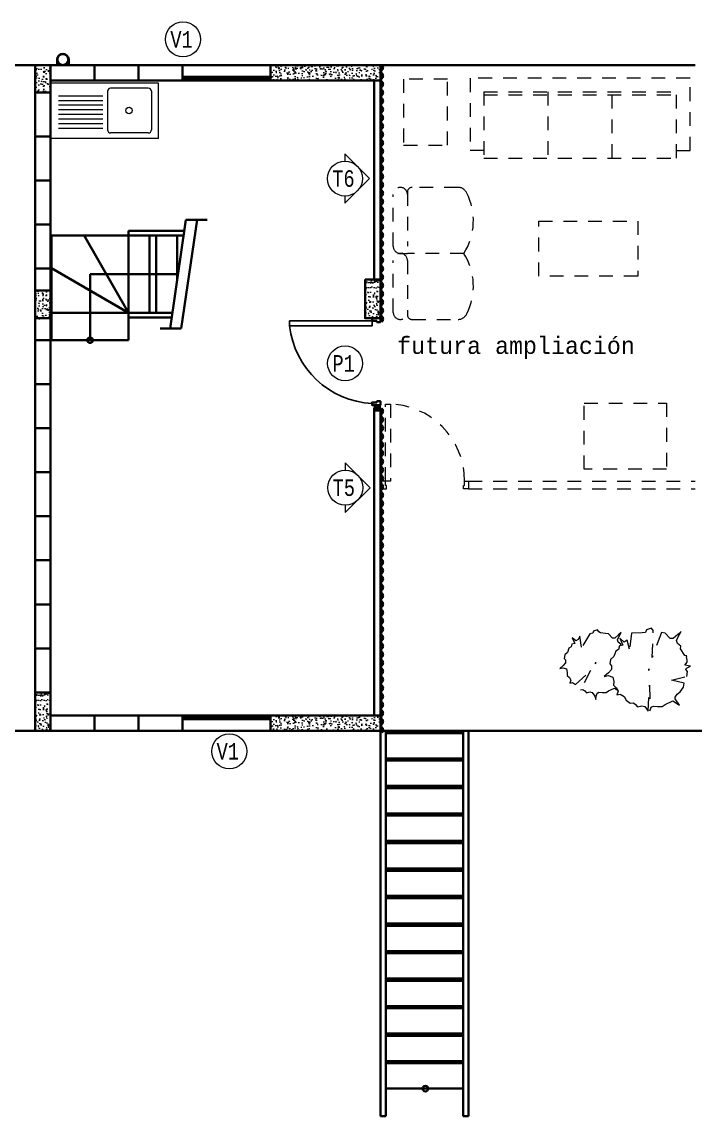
# Model space of a CAD drawing. Header units: metres. Extents: x -87 to 15, y -108 to -10.
# Drawn here: x -27.53 to -21.41, y -70.65 to -60.71 of the extents above; entities that cross this region are included whole.
import ezdxf

# ---------------------------------------------------------------- set-up
doc = ezdxf.new("R2010")
doc.units = ezdxf.units.M
doc.header["$LTSCALE"] = 5
doc.header["$MEASUREMENT"] = 0
doc.linetypes.add('HIDDEN', pattern=[0.375, 0.25, -0.125])
for name, color, linetype, lineweight in [('A-ANNO-SYMB', 3, 'Continuous', 18), ('A-ANNO-TEXT', 3, 'Continuous', 18), ('A-DOOR-FULL', 4, 'Continuous', 25), ('A-FLOR-LEVL', 7, 'Continuous', 35), ('A-FLOR-OVHD', 3, 'HIDDEN', 18), ('A-FLOR-PATT', 8, 'Continuous', 18), ('A-FURN', 8, 'Continuous', 18), ('A-GLAZ-FULL', 4, 'Continuous', 25), ('A-WALL-FULL', 7, 'Continuous', 35)]:
    doc.layers.add(name, color=color, linetype=linetype, lineweight=lineweight)
doc.styles.add('E-ROMANS', font='romans.shx', dxfattribs={"width": 0.8})
doc.styles.add('planta 2$0$COTAS', font='romans.shx', dxfattribs={"height": 0.07})

msp = doc.modelspace()

# ---------------------------------------------------------------- hatches: boundary and pattern name
at = {"layer": 'A-FLOR-PATT'}
h = msp.add_hatch(dxfattribs=at)
h.set_pattern_fill('AR-CONC', color=256, scale=0.0005, style=0)
h.set_pattern_definition([(50, (-0.01, 20), (0.091092334, -0.00796954), [0.009525, -0.104775]), (355, (-0.01, 20), (-0.01762141, 0.09552832), [0.00762, -0.08382]), (100.451, (-0.00241, 19.99934), (0.07347125, 0.08755834), [0.008095, -0.089045]), (46.1842, (-0.01, 20.0254), (0.13553952, -0.02102116), [0.0142875, -0.1571625]), (96.6356, (0.0013, 20.02365), (0.11870212, 0.12371278), [0.0121425, -0.1335675]), (351.184, (-0.01, 20.0254), (0.1187023, 0.12371256), [0.01143, -0.12573]), (21, (0.0027, 20.01905), (0.07580744, -0.05113276), [0.009525, -0.104775]), (326, (0.0027, 20.01905), (0.03090101, 0.09209398), [0.00762, -0.08382]), (71.4514, (0.00902, 20.01479), (0.106708245, 0.04096143), [0.008095, -0.089045]), (37.5, (-0.01, 20), (0.001544302, 0.04227752), [0, -0.082804, 0, -0.08509, 0, -0.0841375]), (7.5, (-0.01, 20), (0.033409831, 0.050090287), [0, -0.048514, 0, -0.080899, 0, -0.0320675]), (327.5, (-0.03832, 20), (0.067795298, -0.002864372), [0, -0.03175, 0, -0.09906, 0, -0.131445]), (317.5, (-0.05102, 20), (0.07406459, 0.012713246), [0, -0.041275, 0, -0.065786, 0, -0.093345])])
h.paths.add_polyline_path([(-27.4146, -61.3509), (-27.2746, -61.3509), (-27.2746, -61.1009), (-27.4146, -61.1009)])
h = msp.add_hatch(dxfattribs=at)
h.set_pattern_fill('AR-CONC', color=256, scale=0.0005, style=0)
h.set_pattern_definition([(50, (8.19, 25.9), (0.091092334, -0.00796954), [0.009525, -0.104775]), (355, (8.19, 25.9), (-0.01762141, 0.09552832), [0.00762, -0.08382]), (100.451, (8.19759, 25.89934), (0.07347125, 0.08755834), [0.008095, -0.089045]), (46.1842, (8.19, 25.9254), (0.13553952, -0.02102116), [0.0142875, -0.1571625]), (96.6356, (8.2013, 25.92365), (0.11870212, 0.12371278), [0.0121425, -0.1335675]), (351.184, (8.19, 25.9254), (0.1187023, 0.12371256), [0.01143, -0.12573]), (21, (8.2027, 25.91905), (0.07580744, -0.05113276), [0.009525, -0.104775]), (326, (8.2027, 25.91905), (0.03090101, 0.09209398), [0.00762, -0.08382]), (71.4514, (8.20902, 25.91479), (0.106708245, 0.04096143), [0.008095, -0.089045]), (37.5, (8.19, 25.9), (0.001544302, 0.04227752), [0, -0.082804, 0, -0.08509, 0, -0.0841375]), (7.5, (8.19, 25.9), (0.033409831, 0.050090287), [0, -0.048514, 0, -0.080899, 0, -0.0320675]), (327.5, (8.16168, 25.9), (0.067795298, -0.002864372), [0, -0.03175, 0, -0.09906, 0, -0.131445]), (317.5, (8.14898, 25.9), (0.07406459, 0.012713246), [0, -0.041275, 0, -0.065786, 0, -0.093345])])
h.paths.add_polyline_path([(-25.2746, -61.1009), (-25.2746, -61.2409), (-24.2746, -61.2409), (-24.2746, -61.1009)])
for points in [[(-26.0751, -61.2047), (-26.0751, -61.2309), (-26.0585, -61.2309), (-26.0585, -61.2284), (-26.0726, -61.2284), (-26.0726, -61.2072), (-26.0585, -61.2072), (-26.0585, -61.2047)], [(-26.0585, -61.2072), (-26.0585, -61.2047), (-26.0751, -61.2047), (-26.0751, -61.2309), (-26.0585, -61.2309), (-26.0585, -61.2284), (-26.0726, -61.2284), (-26.0726, -61.2072)], [(-25.2746, -61.2047), (-25.2746, -61.2309), (-25.2913, -61.2309), (-25.2913, -61.2284), (-25.2771, -61.2284), (-25.2771, -61.2072), (-25.2913, -61.2072), (-25.2913, -61.2047)], [(-25.2912, -61.2072), (-25.2912, -61.2047), (-25.2746, -61.2047), (-25.2746, -61.2309), (-25.2912, -61.2309), (-25.2912, -61.2284), (-25.2771, -61.2284), (-25.2771, -61.2072)], [(-26.0579, -67.0447), (-26.0579, -67.0472), (-26.0746, -67.0472), (-26.0746, -67.0209), (-26.0579, -67.0209), (-26.0579, -67.0234), (-26.0721, -67.0234), (-26.0721, -67.0447)], [(-25.2912, -67.0447), (-25.2912, -67.0472), (-25.2746, -67.0472), (-25.2746, -67.0209), (-25.2912, -67.0209), (-25.2912, -67.0234), (-25.2771, -67.0234), (-25.2771, -67.0447)]]:
    msp.add_hatch(color=256, dxfattribs=at).paths.add_polyline_path(points)
h = msp.add_hatch(dxfattribs=at)
h.set_pattern_fill('AR-CONC', color=256, scale=0.0005, style=0)
h.set_pattern_definition([(50, (8.99, 20), (0.091092334, -0.00796954), [0.009525, -0.104775]), (355, (8.99, 20), (-0.01762141, 0.09552832), [0.00762, -0.08382]), (100.451, (8.99759, 19.99934), (0.07347125, 0.08755834), [0.008095, -0.089045]), (46.1842, (8.99, 20.0254), (0.13553952, -0.02102116), [0.0142875, -0.1571625]), (96.6356, (9.0013, 20.02365), (0.11870212, 0.12371278), [0.0121425, -0.1335675]), (351.184, (8.99, 20.0254), (0.1187023, 0.12371256), [0.01143, -0.12573]), (21, (9.0027, 20.01905), (0.07580744, -0.05113276), [0.009525, -0.104775]), (326, (9.0027, 20.01905), (0.03090101, 0.09209398), [0.00762, -0.08382]), (71.4514, (9.00902, 20.01479), (0.106708245, 0.04096143), [0.008095, -0.089045]), (37.5, (8.99, 20), (0.001544302, 0.04227752), [0, -0.082804, 0, -0.08509, 0, -0.0841375]), (7.5, (8.99, 20), (0.033409831, 0.050090287), [0, -0.048514, 0, -0.080899, 0, -0.0320675]), (327.5, (8.96168, 20), (0.067795298, -0.002864372), [0, -0.03175, 0, -0.09906, 0, -0.131445]), (317.5, (8.94898, 20), (0.07406459, 0.012713246), [0, -0.041275, 0, -0.065786, 0, -0.093345])])
h.paths.add_polyline_path([(-24.2746, -63.0509), (-24.4146, -63.0509), (-24.4146, -63.4009), (-24.2746, -63.4009)])
h = msp.add_hatch(dxfattribs=at)
h.set_pattern_fill('AR-CONC', color=256, scale=0.0005, style=0)
h.set_pattern_definition([(50, (-0.01, 20), (0.091092334, -0.00796954), [0.009525, -0.104775]), (355, (-0.01, 20), (-0.01762141, 0.09552832), [0.00762, -0.08382]), (100.451, (-0.00241, 19.99934), (0.07347125, 0.08755834), [0.008095, -0.089045]), (46.1842, (-0.01, 20.0254), (0.13553952, -0.02102116), [0.0142875, -0.1571625]), (96.6356, (0.0013, 20.02365), (0.11870212, 0.12371278), [0.0121425, -0.1335675]), (351.184, (-0.01, 20.0254), (0.1187023, 0.12371256), [0.01143, -0.12573]), (21, (0.0027, 20.01905), (0.07580744, -0.05113276), [0.009525, -0.104775]), (326, (0.0027, 20.01905), (0.03090101, 0.09209398), [0.00762, -0.08382]), (71.4514, (0.00902, 20.01479), (0.106708245, 0.04096143), [0.008095, -0.089045]), (37.5, (-0.01, 20), (0.001544302, 0.04227752), [0, -0.082804, 0, -0.08509, 0, -0.0841375]), (7.5, (-0.01, 20), (0.033409831, 0.050090287), [0, -0.048514, 0, -0.080899, 0, -0.0320675]), (327.5, (-0.03832, 20), (0.067795298, -0.002864372), [0, -0.03175, 0, -0.09906, 0, -0.131445]), (317.5, (-0.05102, 20), (0.07406459, 0.012713246), [0, -0.041275, 0, -0.065786, 0, -0.093345])])
h.paths.add_polyline_path([(-27.4146, -63.4009), (-27.2746, -63.4009), (-27.2746, -63.1509), (-27.4146, -63.1509)])
h = msp.add_hatch(dxfattribs=at)
h.set_pattern_fill('AR-CONC', color=256, scale=0.0005, style=0)
h.set_pattern_definition([(50, (5.99, 16.25), (0.091092334, -0.00796954), [0.009525, -0.104775]), (355, (5.99, 16.25), (-0.01762141, 0.09552832), [0.00762, -0.08382]), (100.451, (5.99759, 16.24934), (0.07347125, 0.08755834), [0.008095, -0.089045]), (46.1842, (5.99, 16.2754), (0.13553952, -0.02102116), [0.0142875, -0.1571625]), (96.6356, (6.0013, 16.27365), (0.11870212, 0.12371278), [0.0121425, -0.1335675]), (351.184, (5.99, 16.2754), (0.1187023, 0.12371256), [0.01143, -0.12573]), (21, (6.0027, 16.26905), (0.07580744, -0.05113276), [0.009525, -0.104775]), (326, (6.0027, 16.26905), (0.03090101, 0.09209398), [0.00762, -0.08382]), (71.4514, (6.00902, 16.26479), (0.106708245, 0.04096143), [0.008095, -0.089045]), (37.5, (5.99, 16.25), (0.001544302, 0.04227752), [0, -0.082804, 0, -0.08509, 0, -0.0841375]), (7.5, (5.99, 16.25), (0.033409831, 0.050090287), [0, -0.048514, 0, -0.080899, 0, -0.0320675]), (327.5, (5.96168, 16.25), (0.067795298, -0.002864372), [0, -0.03175, 0, -0.09906, 0, -0.131445]), (317.5, (5.94898, 16.25), (0.07406459, 0.012713246), [0, -0.041275, 0, -0.065786, 0, -0.093345])])
h.paths.add_polyline_path([(-27.2746, -66.8009), (-27.4146, -66.8009), (-27.4146, -67.1509), (-27.2746, -67.1509)])
h = msp.add_hatch(dxfattribs=at)
h.set_pattern_fill('AR-CONC', color=256, scale=0.0005, style=0)
h.set_pattern_definition([(50, (8.19, 20), (0.091092334, -0.00796954), [0.009525, -0.104775]), (355, (8.19, 20), (-0.01762141, 0.09552832), [0.00762, -0.08382]), (100.451, (8.19759, 19.99934), (0.07347125, 0.08755834), [0.008095, -0.089045]), (46.1842, (8.19, 20.0254), (0.13553952, -0.02102116), [0.0142875, -0.1571625]), (96.6356, (8.2013, 20.02365), (0.11870212, 0.12371278), [0.0121425, -0.1335675]), (351.184, (8.19, 20.0254), (0.1187023, 0.12371256), [0.01143, -0.12573]), (21, (8.2027, 20.01905), (0.07580744, -0.05113276), [0.009525, -0.104775]), (326, (8.2027, 20.01905), (0.03090101, 0.09209398), [0.00762, -0.08382]), (71.4514, (8.20902, 20.01479), (0.106708245, 0.04096143), [0.008095, -0.089045]), (37.5, (8.19, 20), (0.001544302, 0.04227752), [0, -0.082804, 0, -0.08509, 0, -0.0841375]), (7.5, (8.19, 20), (0.033409831, 0.050090287), [0, -0.048514, 0, -0.080899, 0, -0.0320675]), (327.5, (8.16168, 20), (0.067795298, -0.002864372), [0, -0.03175, 0, -0.09906, 0, -0.131445]), (317.5, (8.14898, 20), (0.07406459, 0.012713246), [0, -0.041275, 0, -0.065786, 0, -0.093345])])
h.paths.add_polyline_path([(-25.2746, -67.0109), (-25.2746, -67.1509), (-24.2746, -67.1509), (-24.2746, -67.0109)])

# ---------------------------------------------------------------- linework, layer by layer
at = {"layer": 'A-ANNO-SYMB'}
for p, q in [((-24.5982, -61.9074), (-24.3735, -62.1321)), ((-24.5982, -61.9074), (-24.5982, -61.9732)), ((-24.5982, -62.3567), (-24.3735, -62.1321)), ((-24.5982, -62.2909), (-24.5982, -62.3567)), ((-24.5947, -64.7165), (-24.5947, -64.7823)), ((-24.5947, -64.7165), (-24.37, -64.9411)), ((-24.5947, -65.1658), (-24.37, -64.9411)), ((-24.5947, -65.1), (-24.5947, -65.1658))]:
    msp.add_line(p, q, dxfattribs=at)
for centre in [(-26.07, -60.8676), (-24.5982, -62.1321), (-24.5962, -63.8119), (-24.5947, -64.9411), (-25.6496, -67.3365)]:
    msp.add_circle(centre, 0.1589, dxfattribs=at)
at = {"layer": 'A-DOOR-FULL'}
msp.add_lwpolyline([(-25.1016, -63.4259), (-24.3516, -63.4259), (-24.3516, -63.4709), (-25.1016, -63.4709)], close=True, dxfattribs=at)
msp.add_arc((-24.3085, -63.3786), 0.7984, 186.63627, 266.90667, dxfattribs=at)
at = {"layer": 'A-FLOR-LEVL'}
for p, q in [((-27.2646, -62.6959), (-27.2646, -62.6509)), ((-26.9687, -62.6509), (-27.2646, -62.6509)), ((-27.2646, -62.9468), (-27.2646, -62.6509)), ((-26.5646, -62.6509), (-26.9687, -62.6509)), ((-26.5646, -63.3509), (-26.9687, -62.6509)), ((-26.5646, -63.3509), (-26.5646, -62.6509)), ((-26.3746, -63.3509), (-26.3746, -62.6509)), ((-26.3138, -63.3509), (-26.3138, -62.6509)), ((-26.1238, -63.0584), (-26.1238, -62.6509)), ((-26.5646, -63.3509), (-27.2646, -62.9468)), ((-27.2646, -63.3509), (-27.2646, -62.9468)), ((-26.9146, -63.0009), (-26.1154, -63.0009)), ((-26.9146, -63.0009), (-26.9146, -63.6009)), ((-26.5646, -63.3509), (-27.2646, -63.3509)), ((-24.2746, -70.6509), (-24.2746, -67.1509)), ((-23.4646, -67.1509), (-24.2646, -67.1509)), ((-24.2246, -70.6509), (-24.2246, -67.1509)), ((-24.2246, -67.1709), (-23.5246, -67.1709)), ((-23.5246, -70.6509), (-23.5246, -67.1509)), ((-23.4746, -70.6509), (-23.4746, -67.1509)), ((-23.5246, -67.4009), (-24.2246, -67.4009)), ((-23.5246, -67.4209), (-24.2246, -67.4209)), ((-23.5246, -67.6509), (-24.2246, -67.6509)), ((-23.5246, -67.6709), (-24.2246, -67.6709)), ((-23.5246, -67.9009), (-24.2246, -67.9009)), ((-23.5246, -67.9209), (-24.2246, -67.9209)), ((-23.5246, -68.1509), (-24.2246, -68.1509)), ((-23.5246, -68.1709), (-24.2246, -68.1709)), ((-23.5246, -68.4009), (-24.2246, -68.4009)), ((-23.5246, -68.4209), (-24.2246, -68.4209)), ((-23.5246, -68.6509), (-24.2246, -68.6509)), ((-23.5246, -68.6709), (-24.2246, -68.6709)), ((-23.5246, -68.9009), (-24.2246, -68.9009)), ((-23.5246, -68.9209), (-24.2246, -68.9209)), ((-23.5246, -69.1509), (-24.2246, -69.1509)), ((-23.5246, -69.1709), (-24.2246, -69.1709)), ((-23.5246, -69.4009), (-24.2246, -69.4009)), ((-23.5246, -69.4209), (-24.2246, -69.4209)), ((-23.5246, -69.6509), (-24.2246, -69.6509)), ((-23.5246, -69.6709), (-24.2246, -69.6709)), ((-23.5246, -69.9009), (-24.2246, -69.9009)), ((-23.5246, -69.9209), (-24.2246, -69.9209)), ((-23.5246, -69.9209), (-24.2246, -69.9209)), ((-23.5246, -70.1509), (-24.2246, -70.1509)), ((-23.5246, -70.1709), (-24.2246, -70.1709)), ((-23.5246, -70.4009), (-24.2246, -70.4009)), ((-24.2246, -70.6509), (-24.2746, -70.6509)), ((-23.4746, -70.6509), (-23.5246, -70.6509))]:
    msp.add_line(p, q, dxfattribs=at)
for centre in [(-26.9146, -63.6009), (-23.8665, -70.4009)]:
    msp.add_circle(centre, 0.025, dxfattribs=at)
at = {"layer": 'A-FLOR-OVHD', "ltscale": 0.1}
for p, q in [((-23.4607, -61.2213), (-23.4607, -61.8779)), ((-21.4607, -61.2213), (-23.4607, -61.2213)), ((-21.4607, -61.8779), (-21.4607, -61.2213)), ((-23.3362, -61.3429), (-23.3362, -61.9461)), ((-23.3362, -61.3429), (-21.5851, -61.3429)), ((-22.7525, -61.3429), (-22.7525, -61.9461)), ((-22.1688, -61.9461), (-22.1688, -61.3429)), ((-21.5851, -61.9461), (-21.5851, -61.3429)), ((-23.3362, -61.3716), (-21.5851, -61.3716)), ((-23.3362, -61.9461), (-21.5851, -61.9461)), ((-23.5696, -62.2123), (-23.9873, -62.2123)), ((-24.1588, -62.748), (-24.1588, -62.2766)), ((-24.0302, -62.2552), (-24.0302, -62.748)), ((-24.0945, -62.8123), (-24.0302, -62.8123)), ((-23.5159, -62.8123), (-24.0302, -62.8123)), ((-24.1588, -63.348), (-24.1588, -62.8766)), ((-24.0302, -62.8766), (-24.0302, -63.3694)), ((-23.9873, -63.4123), (-23.5696, -63.4123)), ((-24.2296, -64.8809), (-24.2296, -64.1809)), ((-24.2296, -64.1809), (-24.1846, -64.1809)), ((-24.1846, -64.1809), (-24.1846, -64.8809)), ((-24.1846, -64.8809), (-24.2296, -64.8809)), ((-23.4746, -64.8809), (-21.4146, -64.8809)), ((-23.4746, -64.9509), (-21.4146, -64.9509))]:
    msp.add_line(p, q, dxfattribs=at)
for points in [[(-23.6646, -61.2288), (-24.0646, -61.2288), (-24.0646, -61.8288), (-23.6646, -61.8288)], [(-22.4245, -64.1735), (-21.6745, -64.1735), (-21.6745, -64.7735), (-22.4245, -64.7735)], [(-24.2646, -64.8809), (-24.2646, -64.9509), (-24.2196, -64.9509), (-24.2196, -64.9209), (-24.2296, -64.9209), (-24.2296, -64.8809)], [(-23.4746, -64.8809), (-23.4746, -64.9509), (-23.5196, -64.9509), (-23.5196, -64.9209), (-23.5096, -64.9209), (-23.5096, -64.8809)], [(-22.099, -66.3093), (-22.0705, -66.3717), (-22.1022, -66.3793), (-22.1118, -66.4098), (-22.1361, -66.4263), (-22.1524, -66.4735), (-22.1833, -66.503), (-22.1892, -66.5416), (-22.1745, -66.5593), (-22.1752, -66.5936), (-22.2025, -66.6239), (-22.2405, -66.6555), (-22.2036, -66.6472), (-22.1624, -66.6616), (-22.154, -66.7033), (-22.1565, -66.7354), (-22.131, -66.7591), (-22.114, -66.79), (-22.1254, -66.8219), (-22.0955, -66.8158), (-22.0594, -66.8381), (-22.0423, -66.8727), (-22.0061, -66.8987), (-21.976, -66.8962), (-21.9561, -66.9096), (-21.9377, -66.9317), (-21.899, -66.922), (-21.8705, -66.9282), (-21.8408, -66.9709), (-21.8289, -66.7356), (-21.8249, -66.969), (-21.8154, -66.9348), (-21.7944, -66.9249), (-21.7553, -66.9298), (-21.7128, -66.9281), (-21.6868, -66.9102), (-21.6169, -66.8783), (-21.5572, -66.9185), (-21.5945, -66.8596), (-21.5949, -66.845), (-21.5781, -66.8161), (-21.5504, -66.7967), (-21.5216, -66.7541), (-21.5139, -66.7177), (-21.6289, -66.6888), (-21.491, -66.6574), (-21.4853, -66.6115), (-21.4983, -66.5924), (-21.4934, -66.5808), (-21.4568, -66.5616), (-21.5085, -66.5521), (-21.4862, -66.5261), (-21.4868, -66.5079), (-21.493, -66.4794), (-21.4898, -66.4692), (-21.5076, -66.4653), (-21.5468, -66.4042), (-21.5457, -66.3809), (-21.5749, -66.3564), (-21.5845, -66.3307), (-21.5663, -66.2894), (-21.5428, -66.2474), (-21.5721, -66.2754), (-21.6153, -66.3114), (-21.6418, -66.311), (-21.6877, -66.263), (-21.7215, -66.2574), (-21.8045, -66.4843), (-21.7947, -66.2396), (-21.8114, -66.2161), (-21.8551, -66.2337), (-21.865, -66.257), (-21.8968, -66.2609), (-21.9925, -66.2618), (-22.0111, -66.4085), (-22.0311, -66.3277), (-22.059, -66.3434)], [(-22.3239, -66.5313), (-22.3237, -66.5401), (-22.3154, -66.5332)], [(-21.8386, -66.5908), (-21.8382, -66.6017), (-21.8279, -66.5931)]]:
    msp.add_lwpolyline(points, close=True, dxfattribs=at)
at = {"layer": 'A-FLOR-OVHD', "ltscale": 0.1, "flags": 128}
for points in [[(-23.3362, -61.8779), (-23.4607, -61.8779)], [(-21.5851, -61.8779), (-21.4607, -61.8779)]]:
    msp.add_lwpolyline(points, dxfattribs=at)
at = {"layer": 'A-FLOR-OVHD', "ltscale": 0.1}
for points in [[(-22.8368, -62.5192), (-21.9368, -62.5192), (-21.9368, -63.0192), (-22.8368, -63.0192), (-22.8368, -62.5192)], [(-22.0904, -66.3788), (-22.0897, -66.3634), (-22.113, -66.3438), (-22.1207, -66.3233), (-22.1061, -66.2902), (-22.0874, -66.2566), (-22.1107, -66.2791), (-22.1453, -66.3078), (-22.1665, -66.3075), (-22.2032, -66.2691), (-22.2303, -66.2646), (-22.2744, -66.2594), (-22.2888, -66.2504), (-22.3022, -66.2316), (-22.3372, -66.2457), (-22.3451, -66.2643), (-22.3705, -66.2674), (-22.447, -66.3906), (-22.462, -66.2896), (-22.478, -66.3209), (-22.5003, -66.3334), (-22.5323, -66.3061), (-22.5095, -66.3561), (-22.5348, -66.3621), (-22.5425, -66.3866), (-22.562, -66.3997), (-22.575, -66.4375), (-22.5997, -66.4611), (-22.6044, -66.492), (-22.5926, -66.5062), (-22.5932, -66.5336), (-22.6151, -66.5578), (-22.6455, -66.5831), (-22.6159, -66.5765), (-22.583, -66.588), (-22.5763, -66.6214), (-22.5783, -66.647), (-22.5578, -66.666), (-22.5443, -66.6907), (-22.5534, -66.7162), (-22.5295, -66.7113), (-22.5006, -66.7292), (-22.3665, -66.6034), (-22.4579, -66.7776), (-22.4339, -66.7756), (-22.418, -66.7864), (-22.4032, -66.8041), (-22.3723, -66.7963), (-22.3495, -66.8013), (-22.3257, -66.8354), (-22.3162, -66.8665), (-22.313, -66.8339), (-22.3054, -66.8065), (-22.2886, -66.7986), (-22.2573, -66.8025), (-22.2233, -66.8012), (-22.2025, -66.7869), (-22.1466, -66.7614), (-22.1182, -66.7805)]]:
    msp.add_lwpolyline(points, dxfattribs=at)
for centre, radius, start, end in [((-24.0945, -62.2766), 0.0643, 0, 180), ((-23.9873, -62.2552), 0.0429, 90, 180), ((-23.5696, -62.298), 0.0857, 23.57818, 90), ((-23.9846, -62.5162), 0.5544, 327.7159, 27.08845), ((-24.0945, -62.748), 0.0643, 180, 0), ((-24.0945, -62.8766), 0.0643, 0, 180), ((-23.9846, -63.1084), 0.5544, 332.91155, 32.2841), ((-24.0945, -63.348), 0.0643, 180, 0), ((-23.9873, -63.3694), 0.0429, 180, 270), ((-23.5696, -63.3266), 0.0857, 270, 336.42182), ((-24.2096, -64.8809), 0.7, 0, 90)]:
    msp.add_arc(centre, radius, start, end, dxfattribs=at)
at = {"layer": 'A-FURN'}
for p, q in [((-26.2928, -61.267), (-27.2646, -61.267)), ((-26.7569, -61.3397), (-26.7569, -61.6888)), ((-26.2928, -61.767), (-26.2928, -61.267)), ((-26.7988, -61.3828), (-27.2023, -61.3828)), ((-26.7988, -61.4246), (-27.2023, -61.4246)), ((-26.7988, -61.4665), (-27.2023, -61.4665)), ((-26.7988, -61.5084), (-27.2023, -61.5084)), ((-26.7988, -61.5503), (-27.2023, -61.5503)), ((-26.7988, -61.5922), (-27.2023, -61.5922)), ((-26.7988, -61.6341), (-27.2023, -61.6341)), ((-26.7988, -61.676), (-27.2023, -61.676))]:
    msp.add_line(p, q, dxfattribs=at)
for points in [[(-26.386, -61.3106), (-26.7278, -61.3106)], [(-26.3569, -61.3397), (-26.3569, -61.6888)], [(-26.386, -61.7179), (-26.7278, -61.7179)], [(-26.2928, -61.767), (-27.2646, -61.767)]]:
    msp.add_lwpolyline(points, dxfattribs=at)
msp.add_circle((-26.5605, -61.5142), 0.0291, dxfattribs=at)
for centre, start, end in [((-26.7278, -61.3397), 90, 180), ((-26.386, -61.3397), 360, 90), ((-26.7278, -61.6888), 180, 270), ((-26.386, -61.6888), 270, 360)]:
    msp.add_arc(centre, 0.0291, start, end, dxfattribs=at)
at = {"layer": 'A-GLAZ-FULL'}
for p, q in [((-26.0585, -61.2047), (-26.0751, -61.2047)), ((-26.0726, -61.2284), (-26.0726, -61.2072)), ((-26.0585, -61.2284), (-26.0726, -61.2284)), ((-26.0685, -61.2244), (-26.0685, -61.2111)), ((-26.0685, -61.2111), (-26.0393, -61.2111)), ((-26.0685, -61.2244), (-26.0393, -61.2244)), ((-26.0601, -61.2047), (-25.2746, -61.2047)), ((-26.0601, -61.2309), (-25.2832, -61.2309)), ((-26.0585, -61.2072), (-26.0585, -61.2047)), ((-26.0585, -61.2309), (-26.0585, -61.2284)), ((-26.0493, -61.2153), (-25.3005, -61.2153)), ((-26.0493, -61.2203), (-26.0493, -61.2153)), ((-26.0493, -61.2203), (-25.3005, -61.2203)), ((-26.0393, -61.2153), (-26.0393, -61.2111)), ((-26.0393, -61.2244), (-26.0393, -61.2203)), ((-25.2813, -61.2111), (-25.3105, -61.2111)), ((-25.3105, -61.2153), (-25.3105, -61.2111)), ((-25.3105, -61.2244), (-25.3105, -61.2203)), ((-25.2813, -61.2244), (-25.3105, -61.2244)), ((-25.3005, -61.2153), (-25.3005, -61.2203)), ((-25.2832, -61.2072), (-25.2832, -61.2047)), ((-25.2832, -61.2284), (-25.2771, -61.2284)), ((-25.2832, -61.2309), (-25.2832, -61.2284)), ((-25.2813, -61.2244), (-25.2813, -61.2111)), ((-25.2771, -61.2072), (-25.2771, -61.2284)), ((-25.2746, -61.2047), (-25.2746, -61.2309)), ((-26.0746, -67.0472), (-26.0746, -67.0209)), ((-25.289, -67.0472), (-26.0746, -67.0472)), ((-26.0659, -67.0234), (-26.0721, -67.0234)), ((-26.0721, -67.0447), (-26.0721, -67.0234)), ((-26.0679, -67.0274), (-26.0679, -67.0407)), ((-26.0679, -67.0274), (-26.0387, -67.0274)), ((-26.0679, -67.0407), (-26.0387, -67.0407)), ((-26.0659, -67.0209), (-26.0659, -67.0234)), ((-25.289, -67.0209), (-26.0659, -67.0209)), ((-26.0659, -67.0447), (-26.0659, -67.0472)), ((-26.0487, -67.0365), (-26.0487, -67.0315)), ((-25.3004, -67.0315), (-26.0487, -67.0315)), ((-25.3004, -67.0365), (-26.0487, -67.0365)), ((-26.0387, -67.0274), (-26.0387, -67.0315)), ((-26.0387, -67.0365), (-26.0387, -67.0407)), ((-25.3104, -67.0274), (-25.3104, -67.0315)), ((-25.2812, -67.0274), (-25.3104, -67.0274)), ((-25.3104, -67.0365), (-25.3104, -67.0407)), ((-25.2812, -67.0407), (-25.3104, -67.0407)), ((-25.3004, -67.0315), (-25.3004, -67.0365)), ((-25.2912, -67.0209), (-25.2912, -67.0234)), ((-25.2912, -67.0234), (-25.2771, -67.0234)), ((-25.2912, -67.0447), (-25.2912, -67.0472)), ((-25.2912, -67.0472), (-25.2746, -67.0472)), ((-25.2812, -67.0274), (-25.2812, -67.0407)), ((-25.2771, -67.0234), (-25.2771, -67.0447))]:
    msp.add_line(p, q, dxfattribs=at)
at = {"layer": 'A-WALL-FULL'}
for p, q in [((-27.4146, -61.1009), (-30.2746, -61.1009)), ((-26.8746, -61.1009), (-27.2746, -61.1009)), ((-27.2746, -61.1009), (-27.2746, -61.2409)), ((-27.2152, -61.0509), (-27.2152, -61.1009)), ((-27.2122, -61.0509), (-27.2122, -61.1009)), ((-27.1122, -61.0509), (-27.1122, -61.1009)), ((-27.1092, -61.0509), (-27.1092, -61.1009)), ((-26.8746, -61.2409), (-26.8746, -61.1009)), ((-26.4746, -61.1009), (-26.8746, -61.1009)), ((-26.8746, -61.1009), (-26.8746, -61.2409)), ((-26.0746, -61.1009), (-26.4746, -61.1009)), ((-26.4746, -61.1009), (-26.4746, -61.2409)), ((-26.4746, -61.2409), (-26.4746, -61.1009)), ((-25.2746, -61.1009), (-26.0746, -61.1009)), ((-26.0746, -61.2409), (-26.0746, -61.1009)), ((-21.4146, -61.1009), (-24.2746, -61.1009)), ((-24.2655, -61.1035), (-24.2623, -61.0996)), ((-27.2746, -61.2409), (-26.8746, -61.2409)), ((-26.8746, -61.2409), (-26.4746, -61.2409)), ((-26.4746, -61.2409), (-26.0746, -61.2409)), ((-26.0746, -61.2409), (-25.2746, -61.2409)), ((-24.3335, -63.0509), (-24.3335, -61.2409)), ((-24.2746, -63.0509), (-24.2749, -61.2409)), ((-27.4146, -61.3509), (-27.2746, -61.3509)), ((-27.4146, -61.7509), (-27.4146, -61.3509)), ((-27.2746, -61.3509), (-27.2746, -61.7509)), ((-27.4146, -61.7509), (-27.2746, -61.7509)), ((-27.4146, -62.1509), (-27.4146, -61.7509)), ((-27.2746, -61.7509), (-27.4146, -61.7509)), ((-27.2746, -61.7509), (-27.2746, -62.1509)), ((-24.2655, -61.7893), (-24.2623, -61.7854)), ((-27.4146, -62.1509), (-27.2746, -62.1509)), ((-27.4146, -62.5509), (-27.4146, -62.1509)), ((-27.2746, -62.1509), (-27.4146, -62.1509)), ((-27.2746, -62.1509), (-27.2746, -62.5509)), ((-24.2655, -62.2084), (-24.2623, -62.2122)), ((-24.2655, -62.3225), (-24.2623, -62.3187)), ((-27.2746, -62.5509), (-27.4146, -62.5509)), ((-27.4146, -62.5509), (-27.2746, -62.5509)), ((-27.4146, -62.9509), (-27.4146, -62.5509)), ((-27.2746, -62.5509), (-27.2746, -62.9509)), ((-26.0574, -62.6059), (-26.5646, -62.6059)), ((-26.5646, -62.6509), (-26.5646, -62.6059)), ((-26.064, -62.6509), (-26.5646, -62.6509)), ((-24.2655, -62.8942), (-24.2623, -62.898)), ((-27.2746, -62.9509), (-27.4146, -62.9509)), ((-27.4146, -62.9509), (-27.2746, -62.9509)), ((-27.4146, -63.1509), (-27.4146, -62.9509)), ((-27.2746, -62.9509), (-27.2746, -63.1509)), ((-27.2746, -63.1509), (-27.4146, -63.1509)), ((-27.2746, -63.4009), (-27.4146, -63.4009)), ((-27.2746, -63.4009), (-27.4146, -63.4009)), ((-27.4146, -63.4009), (-27.2746, -63.4009)), ((-27.4146, -63.6009), (-27.4146, -63.4009)), ((-27.2746, -63.4009), (-27.2746, -63.6009)), ((-27.2646, -63.3509), (-27.2646, -63.6009)), ((-26.5646, -63.3509), (-26.1667, -63.3509)), ((-26.5646, -63.3509), (-26.5646, -63.3959)), ((-26.5646, -63.3509), (-26.5646, -63.3959)), ((-26.1733, -63.3959), (-26.5646, -63.3959)), ((-26.5646, -63.3959), (-26.5646, -63.6009)), ((-24.2655, -63.4274), (-24.2623, -63.4313)), ((-27.2746, -63.6009), (-27.4146, -63.6009)), ((-27.4146, -63.6009), (-27.2746, -63.6009)), ((-27.4146, -64.0009), (-27.4146, -63.6009)), ((-27.2746, -63.6009), (-27.2746, -64.0009)), ((-26.5646, -63.6009), (-27.2646, -63.6009)), ((-27.2746, -64.0009), (-27.4146, -64.0009)), ((-27.4146, -64.0009), (-27.2746, -64.0009)), ((-27.4146, -64.4009), (-27.4146, -64.0009)), ((-27.2746, -64.0009), (-27.2746, -64.4009)), ((-24.333, -64.2149), (-24.3326, -67.0097)), ((-24.3267, -64.194), (-24.2817, -64.2379)), ((-24.3267, -64.239), (-24.2817, -64.194)), ((-24.2746, -67.0109), (-24.2751, -64.2149)), ((-24.2655, -64.2275), (-24.2623, -64.2237)), ((-27.4146, -64.4009), (-27.2746, -64.4009)), ((-27.4146, -64.8009), (-27.4146, -64.4009)), ((-27.2746, -64.4009), (-27.4146, -64.4009)), ((-27.2746, -64.4009), (-27.2746, -64.8009)), ((-27.4146, -64.8009), (-27.2746, -64.8009)), ((-27.4146, -65.2009), (-27.4146, -64.8009)), ((-27.2746, -64.8009), (-27.4146, -64.8009)), ((-27.2746, -64.8009), (-27.2746, -65.2009)), ((-27.4146, -65.2009), (-27.2746, -65.2009)), ((-27.4146, -65.6009), (-27.4146, -65.2009)), ((-27.2746, -65.2009), (-27.4146, -65.2009)), ((-27.2746, -65.2009), (-27.2746, -65.6009)), ((-24.2655, -65.2181), (-24.2623, -65.2143)), ((-24.2655, -65.3324), (-24.2623, -65.3363)), ((-27.4146, -65.6009), (-27.2746, -65.6009)), ((-27.4146, -66.0009), (-27.4146, -65.6009)), ((-27.2746, -65.6009), (-27.4146, -65.6009)), ((-27.2746, -65.6009), (-27.2746, -66.0009)), ((-27.2746, -66.0009), (-27.4146, -66.0009)), ((-27.4146, -66.0009), (-27.2746, -66.0009)), ((-27.4146, -66.4009), (-27.4146, -66.0009)), ((-27.2746, -66.0009), (-27.2746, -66.4009)), ((-24.2655, -66.0563), (-24.2623, -66.0525)), ((-27.4146, -66.4009), (-27.2746, -66.4009)), ((-27.4146, -66.8009), (-27.4146, -66.4009)), ((-27.2746, -66.4009), (-27.4146, -66.4009)), ((-27.2746, -66.4009), (-27.2746, -66.8009)), ((-24.2655, -66.323), (-24.2623, -66.3269)), ((-27.2746, -66.8009), (-27.4146, -66.8009)), ((-26.8746, -67.0109), (-27.2746, -67.0109)), ((-27.2746, -67.0109), (-27.2746, -67.1509)), ((-26.8746, -67.1509), (-26.8746, -67.0109)), ((-26.4746, -67.0109), (-26.8746, -67.0109)), ((-26.8746, -67.0109), (-26.8746, -67.1509)), ((-26.0746, -67.0109), (-26.4746, -67.0109)), ((-26.4746, -67.0109), (-26.4746, -67.1509)), ((-26.4746, -67.1509), (-26.4746, -67.0109)), ((-26.0746, -67.0109), (-25.2746, -67.0109)), ((-26.0746, -67.1509), (-26.0746, -67.0109)), ((-30.2746, -67.1509), (-27.2646, -67.1509)), ((-27.2746, -67.1509), (-26.8746, -67.1509)), ((-26.8746, -67.1509), (-26.4746, -67.1509)), ((-26.4746, -67.1509), (-26.0746, -67.1509)), ((-25.2746, -67.1509), (-26.0746, -67.1509)), ((-24.2746, -67.1509), (-21.2646, -67.1509)), ((-24.2655, -67.1612), (-24.2623, -67.1651))]:
    msp.add_line(p, q, dxfattribs=at)
for points in [[(-27.4146, -61.1009), (-27.2746, -61.1009), (-27.2746, -61.3509), (-27.4146, -61.3509)], [(-25.2746, -61.1009), (-24.2746, -61.1009), (-24.2746, -61.2409), (-25.2746, -61.2409)], [(-24.4146, -63.0509), (-24.2746, -63.0509), (-24.2746, -63.4009), (-24.4146, -63.4009)], [(-27.4146, -63.1509), (-27.2746, -63.1509), (-27.2746, -63.4009), (-27.4146, -63.4009)], [(-24.2817, -64.194), (-24.3267, -64.194), (-24.3267, -64.239), (-24.2817, -64.239)], [(-27.4146, -66.8009), (-27.2746, -66.8009), (-27.2746, -67.1509), (-27.4146, -67.1509)], [(-25.2746, -67.0109), (-24.2746, -67.0109), (-24.2746, -67.1509), (-25.2746, -67.1509)]]:
    msp.add_lwpolyline(points, close=True, dxfattribs=at)
at = {"layer": 'A-WALL-FULL', "const_width": 0.001}
for points in [[(-24.2809, -61.2789), (-24.2749, -61.2789), (-24.2749, -61.2409), (-24.2809, -61.2409), (-24.2829, -61.2429), (-24.3139, -61.2429), (-24.325, -61.2429), (-24.3269, -61.2409), (-24.3329, -61.2409), (-24.3329, -61.2789), (-24.3269, -61.2789)], [(-24.2811, -63.0124), (-24.2751, -63.0124), (-24.2751, -63.0504), (-24.2811, -63.0504), (-24.283, -63.0484), (-24.3141, -63.0484), (-24.3251, -63.0484), (-24.3271, -63.0504), (-24.3331, -63.0504), (-24.3331, -63.0124), (-24.3271, -63.0124)], [(-24.2811, -64.2289), (-24.2751, -64.2289), (-24.2751, -64.1909), (-24.2811, -64.1909), (-24.283, -64.1929), (-24.3141, -64.1929), (-24.3251, -64.1929), (-24.3271, -64.1909), (-24.3331, -64.1909), (-24.3331, -64.2289), (-24.3271, -64.2289)], [(-24.2808, -65.6313), (-24.2748, -65.6313), (-24.2748, -65.5933), (-24.2808, -65.5933), (-24.2827, -65.5953), (-24.3138, -65.5953), (-24.3248, -65.5953), (-24.3268, -65.5933), (-24.3328, -65.5933), (-24.3328, -65.6313), (-24.3268, -65.6313)], [(-24.2811, -66.9717), (-24.2751, -66.9717), (-24.2751, -67.0097), (-24.2811, -67.0097), (-24.283, -67.0078), (-24.3141, -67.0078), (-24.3251, -67.0078), (-24.3271, -67.0097), (-24.3331, -67.0097), (-24.3331, -66.9717), (-24.3271, -66.9717)]]:
    msp.add_lwpolyline(points, dxfattribs=at)
at = {"layer": 'A-WALL-FULL'}
for points in [[(-26.043, -62.5072), (-26.1878, -63.4946)], [(-25.9417, -62.5072), (-26.0865, -63.4946)], [(-26.043, -62.5072), (-25.8507, -62.5072)], [(-24.3066, -63.4009), (-24.3066, -63.4009), (-24.3516, -63.4009), (-24.3516, -63.4259), (-24.3066, -63.4259)], [(-24.3066, -63.4259), (-24.3066, -63.4359), (-24.2746, -63.4359), (-24.2746, -63.4009), (-24.3066, -63.4009)], [(-26.0865, -63.4946), (-26.2788, -63.4946)], [(-24.3066, -64.1909), (-24.3066, -64.1909), (-24.3516, -64.1909), (-24.3516, -64.1659), (-24.3066, -64.1659)], [(-24.3066, -64.1659), (-24.3066, -64.1559), (-24.2746, -64.1559), (-24.2746, -64.1909), (-24.3066, -64.1909)]]:
    msp.add_lwpolyline(points, dxfattribs=at)
msp.add_circle((-27.1622, -61.0509), 0.05, dxfattribs=at)
for centre, radius, start, end in [((-27.1622, -61.0509), 0.053, 0, 180), ((-24.2498, -61.1606), 0.0247, 129.42406, 230.57594), ((-24.2811, -61.1225), 0.0247, 309.42406, 50.57594), ((-24.2811, -61.1225), 0.0297, 309.42406, 50.57594), ((-24.2498, -61.2368), 0.0247, 129.42406, 230.57594), ((-24.2498, -61.1606), 0.0197, 129.42406, 230.57594), ((-24.2498, -61.2368), 0.0197, 129.42406, 230.57594), ((-24.2811, -61.1987), 0.0247, 309.42406, 50.57594), ((-24.2811, -61.1987), 0.0297, 309.42406, 50.57594), ((-24.2498, -61.313), 0.0247, 129.42406, 230.57594), ((-24.2498, -61.313), 0.0197, 129.42406, 230.57594), ((-24.2811, -61.2749), 0.0247, 309.42406, 50.57594), ((-24.2811, -61.3511), 0.0247, 309.42406, 50.57594), ((-24.2811, -61.2749), 0.0297, 309.42406, 50.57594), ((-24.2811, -61.3511), 0.0297, 309.42406, 50.57594), ((-24.2498, -61.3892), 0.0247, 129.42406, 230.57594), ((-24.2498, -61.3892), 0.0197, 129.42406, 230.57594), ((-24.2811, -61.4273), 0.0247, 309.42406, 50.57594), ((-24.2811, -61.4273), 0.0297, 309.42406, 50.57594), ((-24.2498, -61.4654), 0.0247, 129.42406, 230.57594), ((-24.2498, -61.5416), 0.0247, 129.42406, 230.57594), ((-24.2498, -61.4654), 0.0197, 129.42406, 230.57594), ((-24.2498, -61.5416), 0.0197, 129.42406, 230.57594), ((-24.2811, -61.5035), 0.0247, 309.42406, 50.57594), ((-24.2811, -61.5035), 0.0297, 309.42406, 50.57594), ((-24.2498, -61.6178), 0.0247, 129.42406, 230.57594), ((-24.2498, -61.6178), 0.0197, 129.42406, 230.57594), ((-24.2811, -61.5797), 0.0247, 309.42406, 50.57594), ((-24.2811, -61.6559), 0.0247, 309.42406, 50.57594), ((-24.2811, -61.5797), 0.0297, 309.42406, 50.57594), ((-24.2811, -61.6559), 0.0297, 309.42406, 50.57594), ((-24.2498, -61.694), 0.0247, 129.42406, 230.57594), ((-24.2498, -61.694), 0.0197, 129.42406, 230.57594), ((-24.2811, -61.7321), 0.0247, 309.42406, 50.57594), ((-24.2811, -61.7321), 0.0297, 309.42406, 50.57594), ((-24.2498, -61.7702), 0.0247, 129.42406, 230.57594), ((-24.2498, -61.8464), 0.0247, 129.42406, 230.57594), ((-24.2498, -61.8464), 0.0247, 129.42406, 230.57594), ((-24.2498, -61.7702), 0.0197, 129.42406, 230.57594), ((-24.2498, -61.8464), 0.0197, 129.42406, 230.57594), ((-24.2498, -61.8464), 0.0197, 129.42406, 230.57594), ((-24.2811, -61.8083), 0.0247, 309.42406, 50.57594), ((-24.2811, -61.8083), 0.0247, 309.42406, 50.57594), ((-24.2811, -61.8083), 0.0297, 309.42406, 50.57594), ((-24.2811, -61.8083), 0.0297, 309.42406, 50.57594), ((-24.2498, -61.9226), 0.0247, 129.42406, 230.57594), ((-24.2498, -61.9226), 0.0247, 129.42406, 230.57594), ((-24.2498, -61.9226), 0.0197, 129.42406, 230.57594), ((-24.2498, -61.9226), 0.0197, 129.42406, 230.57594), ((-24.2811, -61.8845), 0.0247, 309.42406, 50.57594), ((-24.2811, -61.8845), 0.0247, 309.42406, 50.57594), ((-24.2811, -61.8845), 0.0297, 309.42406, 50.57594), ((-24.2811, -61.8845), 0.0297, 309.42406, 50.57594), ((-24.2811, -61.9607), 0.0297, 309.42406, 50.57594), ((-24.2811, -61.9607), 0.0297, 309.42406, 50.57594), ((-24.2498, -61.9988), 0.0247, 129.42406, 230.57594), ((-24.2498, -61.9988), 0.0247, 129.42406, 230.57594), ((-24.2498, -61.9988), 0.0197, 129.42406, 230.57594), ((-24.2498, -61.9988), 0.0197, 129.42406, 230.57594), ((-24.2811, -61.9607), 0.0247, 309.42406, 50.57594), ((-24.2811, -61.9607), 0.0247, 309.42406, 50.57594), ((-24.2811, -62.0369), 0.0247, 309.42406, 50.57594), ((-24.2811, -62.0369), 0.0247, 309.42406, 50.57594), ((-24.2811, -62.0369), 0.0297, 309.42406, 50.57594), ((-24.2811, -62.0369), 0.0297, 309.42406, 50.57594), ((-24.2498, -62.075), 0.0247, 129.42406, 230.57594), ((-24.2498, -62.075), 0.0247, 129.42406, 230.57594), ((-24.2498, -62.1512), 0.0247, 129.42406, 230.57594), ((-24.2498, -62.1512), 0.0247, 129.42406, 230.57594), ((-24.2498, -62.075), 0.0197, 129.42406, 230.57594), ((-24.2498, -62.075), 0.0197, 129.42406, 230.57594), ((-24.2498, -62.1512), 0.0197, 129.42406, 230.57594), ((-24.2498, -62.1512), 0.0197, 129.42406, 230.57594), ((-24.2811, -62.1131), 0.0247, 309.42406, 50.57594), ((-24.2811, -62.1131), 0.0247, 309.42406, 50.57594), ((-24.2811, -62.1131), 0.0297, 309.42406, 50.57594), ((-24.2811, -62.1131), 0.0297, 309.42406, 50.57594), ((-24.2498, -62.2274), 0.0247, 129.42406, 230.57594), ((-24.2498, -62.2274), 0.0197, 129.42406, 230.57594), ((-24.2811, -62.1893), 0.0247, 309.42406, 50.57594), ((-24.2811, -62.1893), 0.0247, 309.42406, 50.57594), ((-24.2811, -62.1893), 0.0297, 309.42406, 50.57594), ((-24.2811, -62.1893), 0.0297, 309.42406, 50.57594), ((-24.2498, -62.3036), 0.0247, 129.42406, 230.57594), ((-24.2498, -62.3036), 0.0197, 129.42406, 230.57594), ((-24.2811, -62.2655), 0.0247, 309.42406, 50.57594), ((-24.2811, -62.3416), 0.0247, 309.42406, 50.57594), ((-24.2811, -62.3417), 0.0247, 309.42406, 50.57594), ((-24.2811, -62.2655), 0.0297, 309.42406, 50.57594), ((-24.2811, -62.3416), 0.0297, 309.42406, 50.57594), ((-24.2811, -62.3417), 0.0297, 309.42406, 50.57594), ((-24.2498, -62.3797), 0.0247, 129.42406, 230.57594), ((-24.2498, -62.3798), 0.0247, 129.42406, 230.57594), ((-24.2498, -62.3797), 0.0197, 129.42406, 230.57594), ((-24.2498, -62.3798), 0.0197, 129.42406, 230.57594), ((-24.2811, -62.4178), 0.0247, 309.42406, 50.57594), ((-24.2811, -62.4179), 0.0247, 309.42406, 50.57594), ((-24.2811, -62.4178), 0.0297, 309.42406, 50.57594), ((-24.2811, -62.4179), 0.0297, 309.42406, 50.57594), ((-24.2498, -62.4559), 0.0247, 129.42406, 230.57594), ((-24.2498, -62.456), 0.0247, 129.42406, 230.57594), ((-24.2498, -62.5321), 0.0247, 129.42406, 230.57594), ((-24.2498, -62.5322), 0.0247, 129.42406, 230.57594), ((-24.2498, -62.4559), 0.0197, 129.42406, 230.57594), ((-24.2498, -62.456), 0.0197, 129.42406, 230.57594), ((-24.2498, -62.5321), 0.0197, 129.42406, 230.57594), ((-24.2498, -62.5322), 0.0197, 129.42406, 230.57594), ((-24.2811, -62.494), 0.0247, 309.42406, 50.57594), ((-24.2811, -62.4941), 0.0247, 309.42406, 50.57594), ((-24.2811, -62.494), 0.0297, 309.42406, 50.57594), ((-24.2811, -62.4941), 0.0297, 309.42406, 50.57594), ((-24.2498, -62.6083), 0.0247, 129.42406, 230.57594), ((-24.2498, -62.6084), 0.0247, 129.42406, 230.57594), ((-24.2498, -62.6083), 0.0197, 129.42406, 230.57594), ((-24.2498, -62.6084), 0.0197, 129.42406, 230.57594), ((-24.2811, -62.5702), 0.0247, 309.42406, 50.57594), ((-24.2811, -62.5703), 0.0247, 309.42406, 50.57594), ((-24.2811, -62.6464), 0.0247, 309.42406, 50.57594), ((-24.2811, -62.6465), 0.0247, 309.42406, 50.57594), ((-24.2811, -62.5702), 0.0297, 309.42406, 50.57594), ((-24.2811, -62.5703), 0.0297, 309.42406, 50.57594), ((-24.2811, -62.6464), 0.0297, 309.42406, 50.57594), ((-24.2811, -62.6465), 0.0297, 309.42406, 50.57594), ((-24.2498, -62.6845), 0.0247, 129.42406, 230.57594), ((-24.2498, -62.6846), 0.0247, 129.42406, 230.57594), ((-24.2498, -62.6845), 0.0197, 129.42406, 230.57594), ((-24.2498, -62.6846), 0.0197, 129.42406, 230.57594), ((-24.2811, -62.7226), 0.0247, 309.42406, 50.57594), ((-24.2811, -62.7227), 0.0247, 309.42406, 50.57594), ((-24.2811, -62.7226), 0.0297, 309.42406, 50.57594), ((-24.2811, -62.7227), 0.0297, 309.42406, 50.57594), ((-24.2498, -62.7607), 0.0247, 129.42406, 230.57594), ((-24.2498, -62.7608), 0.0247, 129.42406, 230.57594), ((-24.2498, -62.8369), 0.0247, 129.42406, 230.57594), ((-24.2498, -62.837), 0.0247, 129.42406, 230.57594), ((-24.2498, -62.7607), 0.0197, 129.42406, 230.57594), ((-24.2498, -62.7608), 0.0197, 129.42406, 230.57594), ((-24.2498, -62.8369), 0.0197, 129.42406, 230.57594), ((-24.2498, -62.837), 0.0197, 129.42406, 230.57594), ((-24.2811, -62.7988), 0.0247, 309.42406, 50.57594), ((-24.2811, -62.7989), 0.0247, 309.42406, 50.57594), ((-24.2811, -62.7988), 0.0297, 309.42406, 50.57594), ((-24.2811, -62.7989), 0.0297, 309.42406, 50.57594), ((-24.2498, -62.9131), 0.0247, 129.42406, 230.57594), ((-24.2498, -62.9131), 0.0197, 129.42406, 230.57594), ((-24.2811, -62.875), 0.0247, 309.42406, 50.57594), ((-24.2811, -62.8751), 0.0247, 309.42406, 50.57594), ((-24.2811, -62.9512), 0.0247, 309.42406, 50.57594), ((-24.2811, -62.875), 0.0297, 309.42406, 50.57594), ((-24.2811, -62.8751), 0.0297, 309.42406, 50.57594), ((-24.2811, -62.9512), 0.0297, 309.42406, 50.57594), ((-24.2498, -62.9893), 0.0247, 129.42406, 230.57594), ((-24.2498, -62.9893), 0.0197, 129.42406, 230.57594), ((-24.2811, -63.0274), 0.0247, 309.42406, 50.57594), ((-24.2811, -63.0274), 0.0297, 309.42406, 50.57594), ((-24.2498, -63.0655), 0.0247, 129.42406, 230.57594), ((-24.2498, -63.1417), 0.0247, 129.42406, 230.57594), ((-24.2498, -63.0655), 0.0197, 129.42406, 230.57594), ((-24.2498, -63.1417), 0.0197, 129.42406, 230.57594), ((-24.2811, -63.1036), 0.0247, 309.42406, 50.57594), ((-24.2811, -63.1036), 0.0297, 309.42406, 50.57594), ((-24.2498, -63.2179), 0.0247, 129.42406, 230.57594), ((-24.2498, -63.2179), 0.0197, 129.42406, 230.57594), ((-24.2811, -63.1798), 0.0247, 309.42406, 50.57594), ((-24.2811, -63.1798), 0.0297, 309.42406, 50.57594), ((-24.2498, -63.2941), 0.0247, 129.42406, 230.57594), ((-24.2498, -63.2941), 0.0197, 129.42406, 230.57594), ((-24.2811, -63.256), 0.0247, 309.42406, 50.57594), ((-24.2811, -63.3322), 0.0247, 309.42406, 50.57594), ((-24.2811, -63.256), 0.0297, 309.42406, 50.57594), ((-24.2811, -63.3322), 0.0297, 309.42406, 50.57594), ((-24.2498, -63.3703), 0.0247, 129.42406, 230.57594), ((-24.2498, -63.3703), 0.0197, 129.42406, 230.57594), ((-24.2811, -63.4084), 0.0247, 309.42406, 50.57594), ((-24.2811, -63.4084), 0.0297, 309.42406, 50.57594), ((-24.2811, -64.2466), 0.0297, 309.42406, 50.57594), ((-24.2498, -64.2847), 0.0247, 129.42406, 230.57594), ((-24.2498, -64.2847), 0.0197, 129.42406, 230.57594), ((-24.2811, -64.2466), 0.0247, 309.42406, 50.57594), ((-24.2811, -64.3228), 0.0247, 309.42406, 50.57594), ((-24.2811, -64.3228), 0.0297, 309.42406, 50.57594), ((-24.2498, -64.3609), 0.0247, 129.42406, 230.57594), ((-24.2498, -64.4371), 0.0247, 129.42406, 230.57594), ((-24.2498, -64.3609), 0.0197, 129.42406, 230.57594), ((-24.2498, -64.4371), 0.0197, 129.42406, 230.57594), ((-24.2811, -64.399), 0.0247, 309.42406, 50.57594), ((-24.2811, -64.399), 0.0297, 309.42406, 50.57594), ((-24.2498, -64.5133), 0.0247, 129.42406, 230.57594), ((-24.2498, -64.5133), 0.0197, 129.42406, 230.57594), ((-24.2811, -64.4752), 0.0247, 309.42406, 50.57594), ((-24.2811, -64.4752), 0.0297, 309.42406, 50.57594), ((-24.2498, -64.5895), 0.0247, 129.42406, 230.57594), ((-24.2498, -64.5895), 0.0197, 129.42406, 230.57594), ((-24.2811, -64.5514), 0.0247, 309.42406, 50.57594), ((-24.2811, -64.6276), 0.0247, 309.42406, 50.57594), ((-24.2811, -64.5514), 0.0297, 309.42406, 50.57594), ((-24.2811, -64.6276), 0.0297, 309.42406, 50.57594), ((-24.2498, -64.6657), 0.0247, 129.42406, 230.57594), ((-24.2498, -64.7419), 0.0247, 129.42406, 230.57594), ((-24.2498, -64.6657), 0.0197, 129.42406, 230.57594), ((-24.2811, -64.7038), 0.0247, 309.42406, 50.57594), ((-24.2811, -64.7038), 0.0297, 309.42406, 50.57594), ((-24.2498, -64.8181), 0.0247, 129.42406, 230.57594), ((-24.2498, -64.7419), 0.0197, 129.42406, 230.57594), ((-24.2498, -64.8181), 0.0197, 129.42406, 230.57594), ((-24.2811, -64.78), 0.0247, 309.42406, 50.57594), ((-24.2811, -64.78), 0.0297, 309.42406, 50.57594), ((-24.2498, -64.8943), 0.0247, 129.42406, 230.57594), ((-24.2498, -64.8943), 0.0197, 129.42406, 230.57594), ((-24.2811, -64.8562), 0.0247, 309.42406, 50.57594), ((-24.2811, -64.9324), 0.0247, 309.42406, 50.57594), ((-24.2811, -64.8562), 0.0297, 309.42406, 50.57594), ((-24.2811, -64.9324), 0.0297, 309.42406, 50.57594), ((-24.2498, -64.9705), 0.0247, 129.42406, 230.57594), ((-24.2498, -64.9705), 0.0197, 129.42406, 230.57594), ((-24.2811, -65.0086), 0.0247, 309.42406, 50.57594), ((-24.2811, -65.0086), 0.0297, 309.42406, 50.57594), ((-24.2498, -65.0467), 0.0247, 129.42406, 230.57594), ((-24.2498, -65.1229), 0.0247, 129.42406, 230.57594), ((-24.2498, -65.0467), 0.0197, 129.42406, 230.57594), ((-24.2498, -65.1229), 0.0197, 129.42406, 230.57594), ((-24.2811, -65.0848), 0.0247, 309.42406, 50.57594), ((-24.2811, -65.0848), 0.0297, 309.42406, 50.57594), ((-24.2498, -65.1991), 0.0247, 129.42406, 230.57594), ((-24.2498, -65.1991), 0.0197, 129.42406, 230.57594), ((-24.2811, -65.161), 0.0247, 309.42406, 50.57594), ((-24.2811, -65.2372), 0.0247, 309.42406, 50.57594), ((-24.2811, -65.2372), 0.0247, 309.42406, 50.57594), ((-24.2811, -65.161), 0.0297, 309.42406, 50.57594), ((-24.2811, -65.2372), 0.0297, 309.42406, 50.57594), ((-24.2811, -65.2372), 0.0297, 309.42406, 50.57594), ((-24.2498, -65.2753), 0.0247, 129.42406, 230.57594), ((-24.2498, -65.2753), 0.0247, 129.42406, 230.57594), ((-24.2498, -65.2753), 0.0197, 129.42406, 230.57594), ((-24.2498, -65.2753), 0.0197, 129.42406, 230.57594), ((-24.2811, -65.3134), 0.0247, 309.42406, 50.57594), ((-24.2811, -65.3134), 0.0247, 309.42406, 50.57594), ((-24.2811, -65.3134), 0.0297, 309.42406, 50.57594), ((-24.2811, -65.3134), 0.0297, 309.42406, 50.57594), ((-24.2498, -65.3515), 0.0247, 129.42406, 230.57594), ((-24.2498, -65.4277), 0.0247, 129.42406, 230.57594), ((-24.2498, -65.3515), 0.0197, 129.42406, 230.57594), ((-24.2498, -65.4277), 0.0197, 129.42406, 230.57594), ((-24.2811, -65.3896), 0.0247, 309.42406, 50.57594), ((-24.2811, -65.3896), 0.0297, 309.42406, 50.57594), ((-24.2498, -65.5039), 0.0247, 129.42406, 230.57594), ((-24.2498, -65.5039), 0.0197, 129.42406, 230.57594), ((-24.2811, -65.4658), 0.0247, 309.42406, 50.57594), ((-24.2811, -65.4658), 0.0297, 309.42406, 50.57594), ((-24.2498, -65.5801), 0.0247, 129.42406, 230.57594), ((-24.2498, -65.5801), 0.0197, 129.42406, 230.57594), ((-24.2811, -65.542), 0.0247, 309.42406, 50.57594), ((-24.2811, -65.6182), 0.0247, 309.42406, 50.57594), ((-24.2811, -65.542), 0.0297, 309.42406, 50.57594), ((-24.2811, -65.6182), 0.0297, 309.42406, 50.57594), ((-24.2498, -65.6563), 0.0247, 129.42406, 230.57594), ((-24.2498, -65.7325), 0.0247, 129.42406, 230.57594), ((-24.2498, -65.6563), 0.0197, 129.42406, 230.57594), ((-24.2498, -65.7325), 0.0197, 129.42406, 230.57594), ((-24.2811, -65.6944), 0.0247, 309.42406, 50.57594), ((-24.2811, -65.6944), 0.0297, 309.42406, 50.57594), ((-24.2498, -65.8087), 0.0247, 129.42406, 230.57594), ((-24.2498, -65.8087), 0.0197, 129.42406, 230.57594), ((-24.2811, -65.7706), 0.0247, 309.42406, 50.57594), ((-24.2811, -65.7706), 0.0297, 309.42406, 50.57594), ((-24.2498, -65.8849), 0.0247, 129.42406, 230.57594), ((-24.2498, -65.8849), 0.0197, 129.42406, 230.57594), ((-24.2811, -65.8468), 0.0247, 309.42406, 50.57594), ((-24.2811, -65.923), 0.0247, 309.42406, 50.57594), ((-24.2811, -65.8468), 0.0297, 309.42406, 50.57594), ((-24.2811, -65.923), 0.0297, 309.42406, 50.57594), ((-24.2498, -65.9611), 0.0247, 129.42406, 230.57594), ((-24.2498, -65.9611), 0.0197, 129.42406, 230.57594), ((-24.2811, -65.9992), 0.0247, 309.42406, 50.57594), ((-24.2811, -65.9992), 0.0297, 309.42406, 50.57594), ((-24.2498, -66.0373), 0.0247, 129.42406, 230.57594), ((-24.2498, -66.1135), 0.0247, 129.42406, 230.57594), ((-24.2498, -66.1135), 0.0247, 129.42406, 230.57594), ((-24.2498, -66.0373), 0.0197, 129.42406, 230.57594), ((-24.2498, -66.1135), 0.0197, 129.42406, 230.57594), ((-24.2498, -66.1135), 0.0197, 129.42406, 230.57594), ((-24.2811, -66.0754), 0.0247, 309.42406, 50.57594), ((-24.2811, -66.0754), 0.0247, 309.42406, 50.57594), ((-24.2811, -66.0754), 0.0297, 309.42406, 50.57594), ((-24.2811, -66.0754), 0.0297, 309.42406, 50.57594), ((-24.2498, -66.1897), 0.0247, 129.42406, 230.57594), ((-24.2498, -66.1897), 0.0247, 129.42406, 230.57594), ((-24.2498, -66.1897), 0.0197, 129.42406, 230.57594), ((-24.2498, -66.1897), 0.0197, 129.42406, 230.57594), ((-24.2811, -66.1516), 0.0247, 309.42406, 50.57594), ((-24.2811, -66.1516), 0.0247, 309.42406, 50.57594), ((-24.2811, -66.2278), 0.0247, 309.42406, 50.57594), ((-24.2811, -66.2278), 0.0247, 309.42406, 50.57594), ((-24.2811, -66.1516), 0.0297, 309.42406, 50.57594), ((-24.2811, -66.1516), 0.0297, 309.42406, 50.57594), ((-24.2811, -66.2278), 0.0297, 309.42406, 50.57594), ((-24.2811, -66.2278), 0.0297, 309.42406, 50.57594), ((-24.2498, -66.2659), 0.0247, 129.42406, 230.57594), ((-24.2498, -66.2659), 0.0247, 129.42406, 230.57594), ((-24.2498, -66.2659), 0.0197, 129.42406, 230.57594), ((-24.2498, -66.2659), 0.0197, 129.42406, 230.57594), ((-24.2811, -66.304), 0.0247, 309.42406, 50.57594), ((-24.2811, -66.304), 0.0247, 309.42406, 50.57594), ((-24.2811, -66.304), 0.0297, 309.42406, 50.57594), ((-24.2811, -66.304), 0.0297, 309.42406, 50.57594), ((-24.2498, -66.3421), 0.0247, 129.42406, 230.57594), ((-24.2498, -66.4183), 0.0247, 129.42406, 230.57594), ((-24.2498, -66.3421), 0.0197, 129.42406, 230.57594), ((-24.2498, -66.4183), 0.0197, 129.42406, 230.57594), ((-24.2811, -66.3802), 0.0247, 309.42406, 50.57594), ((-24.2811, -66.3802), 0.0297, 309.42406, 50.57594), ((-24.2498, -66.4945), 0.0247, 129.42406, 230.57594), ((-24.2498, -66.4945), 0.0197, 129.42406, 230.57594), ((-24.2811, -66.4564), 0.0247, 309.42406, 50.57594), ((-24.2811, -66.4564), 0.0297, 309.42406, 50.57594), ((-24.2811, -66.5326), 0.0297, 309.42406, 50.57594), ((-24.2498, -66.5707), 0.0247, 129.42406, 230.57594), ((-24.2498, -66.5707), 0.0197, 129.42406, 230.57594), ((-24.2811, -66.5326), 0.0247, 309.42406, 50.57594), ((-24.2811, -66.6088), 0.0247, 309.42406, 50.57594), ((-24.2811, -66.6088), 0.0297, 309.42406, 50.57594), ((-24.2498, -66.6469), 0.0247, 129.42406, 230.57594), ((-24.2498, -66.7231), 0.0247, 129.42406, 230.57594), ((-24.2498, -66.6469), 0.0197, 129.42406, 230.57594), ((-24.2498, -66.7231), 0.0197, 129.42406, 230.57594), ((-24.2811, -66.685), 0.0247, 309.42406, 50.57594), ((-24.2811, -66.685), 0.0297, 309.42406, 50.57594), ((-24.2498, -66.7993), 0.0247, 129.42406, 230.57594), ((-24.2498, -66.7993), 0.0197, 129.42406, 230.57594), ((-24.2811, -66.7612), 0.0247, 309.42406, 50.57594), ((-24.2811, -66.7612), 0.0297, 309.42406, 50.57594), ((-24.2498, -66.8755), 0.0247, 129.42406, 230.57594), ((-24.2498, -66.8755), 0.0197, 129.42406, 230.57594), ((-24.2811, -66.8374), 0.0247, 309.42406, 50.57594), ((-24.2811, -66.9136), 0.0247, 309.42406, 50.57594), ((-24.2811, -66.8374), 0.0297, 309.42406, 50.57594), ((-24.2811, -66.9136), 0.0297, 309.42406, 50.57594), ((-24.2498, -66.9517), 0.0247, 129.42406, 230.57594), ((-24.2498, -67.0279), 0.0247, 129.42406, 230.57594), ((-24.2498, -66.9517), 0.0197, 129.42406, 230.57594), ((-24.2811, -66.9898), 0.0247, 309.42406, 50.57594), ((-24.2811, -66.9898), 0.0297, 309.42406, 50.57594), ((-24.2498, -67.1041), 0.0247, 129.42406, 230.57594), ((-24.2498, -67.0279), 0.0197, 129.42406, 230.57594), ((-24.2498, -67.1041), 0.0197, 129.42406, 230.57594), ((-24.2811, -67.066), 0.0247, 309.42406, 50.57594), ((-24.2811, -67.066), 0.0297, 309.42406, 50.57594), ((-24.2811, -67.1422), 0.0247, 309.42406, 50.57594), ((-24.2811, -67.1422), 0.0297, 309.42406, 50.57594)]:
    msp.add_arc(centre, radius, start, end, dxfattribs=at)
msp.add_point((-27.3766, -63.4009), dxfattribs=at)

# ---------------------------------------------------------------- texts
at = {"layer": 'A-ANNO-TEXT', "char_height": 0.15, "width": 0.26085, "attachment_point": 1, "style": 'E-ROMANS'}
for s, insert in [('{\\fMonospac821 BT|b0|i0|c0|p49;V1}', (-26.1849, -60.7925)), ('{\\fMonospac821 BT|b0|i0|c0|p49;T6}', (-24.713, -62.0569)), ('{\\fMonospac821 BT|b0|i0|c0|p49;P1}', (-24.711, -63.7367)), ('{\\fMonospac821 BT|b0|i0|c0|p49;T5}', (-24.7095, -64.866)), ('{\\fMonospac821 BT|b0|i0|c0|p49;V1}', (-25.7644, -67.2614))]:
    msp.add_mtext(s, dxfattribs=dict(at, insert=insert))
at = {"layer": 'A-FLOR-OVHD', "ltscale": 0.1, "insert": (-24.1232, -63.5756), "char_height": 0.15, "width": 2.868422, "attachment_point": 1, "style": 'planta 2$0$COTAS'}
msp.add_mtext('{\\fMonospac821 BT|b0|i0|c0|p49;futura ampliación}', dxfattribs=at)

doc.saveas('drawing.dxf')
